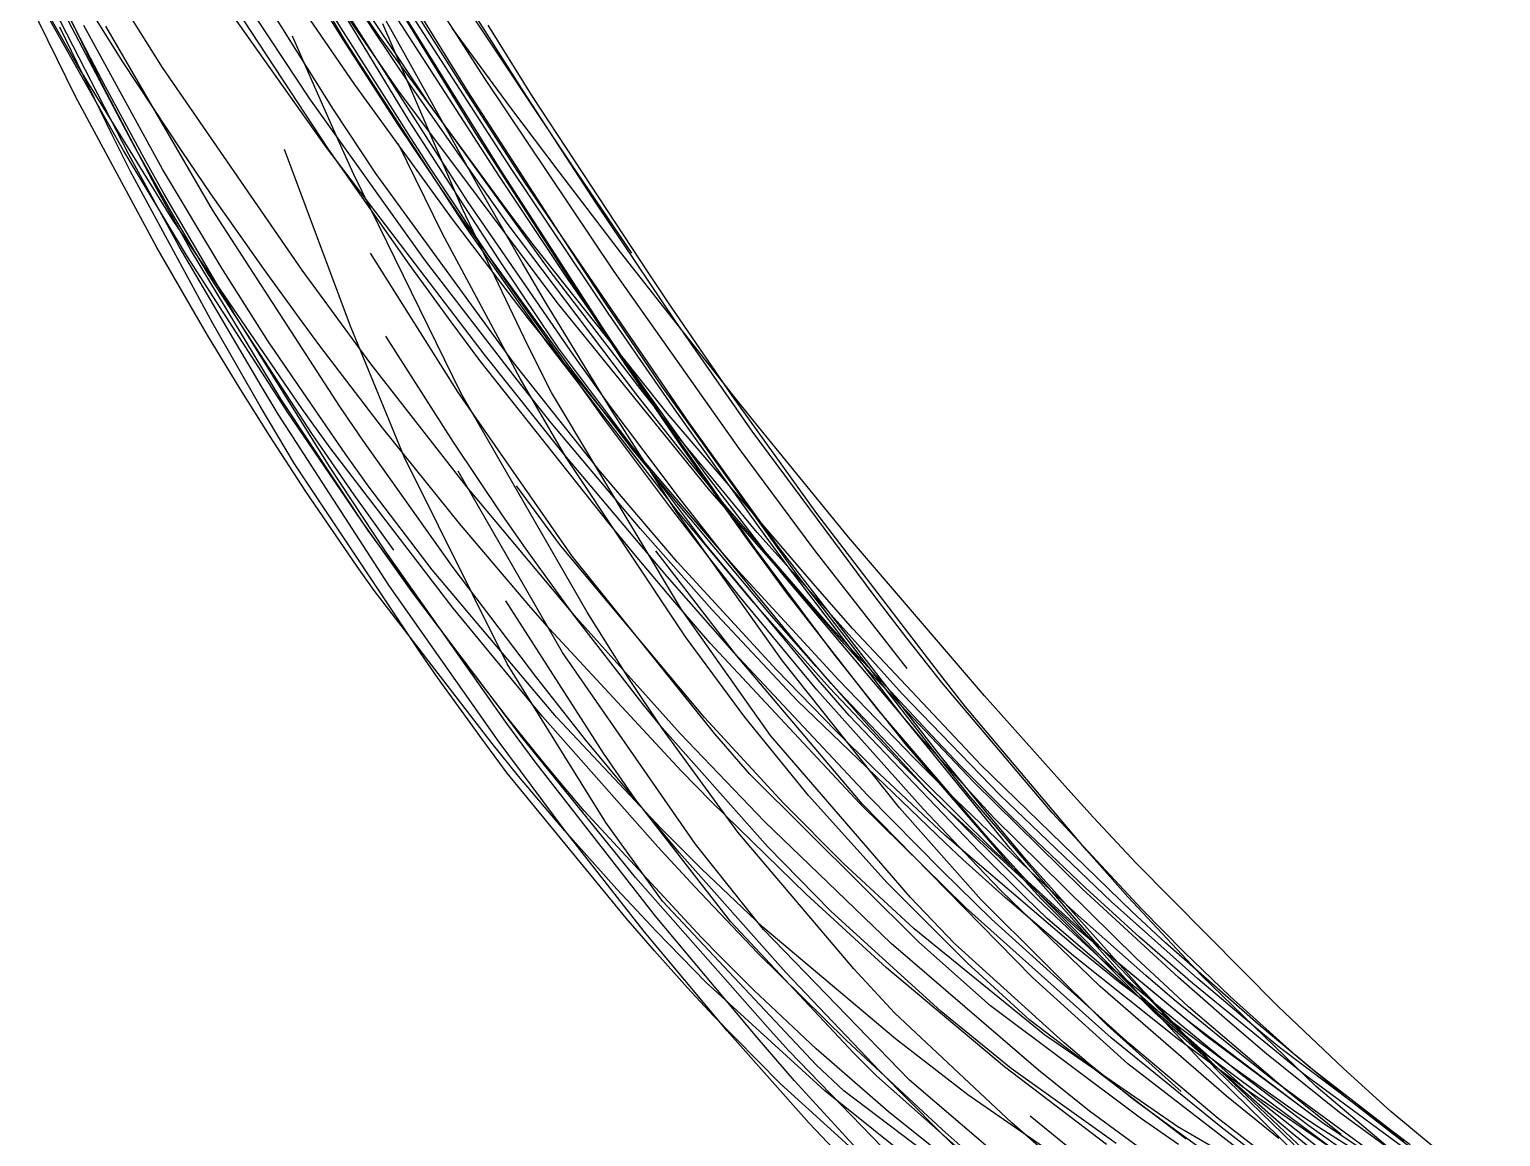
# Model space of a CAD drawing. Header units: metres. Extents: x -233 to 379, y -58 to 1087.
# Drawn here: x 196.2 to 320.7, y 802.3 to 896 of the extents above; entities that cross this region are included whole.
import ezdxf

# ---------------------------------------------------------------- set-up
doc = ezdxf.new("R2010")
doc.units = ezdxf.units.M

msp = doc.modelspace()

# ---------------------------------------------------------------- linework, layer by layer
for p, q in [((223.06, 894.87, -1181.11), (213.07, 911.73, -1181.53)), ((225.85, 895.41, -1202.57), (216.52, 908.98, -1201.83)), ((225.35, 895.94, -1181.4), (216.64, 909.29, -1181.88)), ((222.77, 895.15, -1178.52), (214.8, 907.92, -1179.46)), ((230, 889.79, -1196.15), (218.76, 906.63, -1194.87)), ((233.35, 890.73, -1199.87), (223.16, 907.25, -1199.74)), ((204.14, 893.25, -1204.62), (196.51, 905.44, -1204.75)), ((238.07, 890.72, -1191.26), (228.56, 905.73, -1191.4)), ((221.55, 885.86, -1201.4), (209.54, 904.12, -1201.3)), ((228.37, 888.28, -1189.2), (218.55, 904.43, -1190.27)), ((207.49, 892.78, -1203.1), (201.09, 902.95, -1203.29)), ((223.73, 891.37, -1208.37), (215.6, 903.31, -1208.43)), ((234.03, 887.18, -1180.73), (224.46, 902.77, -1181.65)), ((234.72, 891.94, -1184.67), (227.73, 902.8, -1184.98)), ((202.47, 891.2, -1205.92), (196.9, 902.7, -1206.02)), ((221.95, 889.23, -1179.67), (213.68, 902.42, -1180.11)), ((224.05, 895.77, -1198.95), (219.62, 902.31, -1198.5)), ((204.64, 885.42, -1200.53), (196.47, 901.31, -1201.18)), ((201.39, 893.58, -1197.97), (197.39, 901.38, -1198.47)), ((221.36, 886.01, -1210.29), (211.06, 900.58, -1210.52)), ((219.95, 890.14, -1180.05), (212.86, 900.88, -1180.53)), ((204.18, 885.75, -1203.47), (196.28, 899.78, -1204.27)), ((200.29, 892.96, -1200.94), (196.68, 899.34, -1200.9)), ((234.23, 882.71, -1190.31), (224.56, 900.08, -1190.07)), ((236.07, 884.17, -1180.78), (226.83, 899.08, -1181.95)), ((233.01, 891.01, -1204.35), (227.84, 899.21, -1204.09)), ((234.65, 895.77, -1192.16), (232.46, 899.1, -1192.16)), ((200.12, 890.32, -1208.77), (196.22, 898.27, -1209.03)), ((233.29, 881.46, -1178.36), (222.55, 898.29, -1179.34)), ((236.93, 884.32, -1200.73), (227.74, 898.57, -1200.43)), ((203.92, 888.33, -1201.49), (199.26, 897.24, -1201.87)), ((228.5, 886.82, -1180.56), (221.89, 897.28, -1181.11)), ((236.01, 883.56, -1181.34), (227.12, 897.31, -1182.41)), ((203.22, 887.09, -1206.52), (198.8, 896.19, -1206.67)), ((207.5, 884.18, -1205.21), (200.83, 896.35, -1205.93)), ((211.72, 880.74, -1203.61), (202.7, 896.27, -1203.95)), ((220.06, 891.82, -1182.24), (218.48, 895.44, -1181.97)), ((227.42, 890.9, -1199.24), (224.05, 895.77, -1198.95)), ((228.44, 891.33, -1181.27), (225.35, 895.94, -1181.4)), ((236.98, 880.28, -1202.96), (225.85, 895.41, -1202.57)), ((232.86, 880.88, -1183.6), (226.13, 896.48, -1183.08)), ((236.89, 889.49, -1202.92), (232.03, 896.08, -1202.74)), ((240.49, 886.99, -1192.16), (234.65, 895.77, -1192.16)), ((238.87, 890.25, -1195.79), (235.04, 896.36, -1195.85)), ((227.42, 888, -1178.04), (222.77, 895.15, -1178.52)), ((233.23, 879.22, -1180.85), (223.06, 894.87, -1181.11)), ((208.39, 879.82, -1200.84), (200.29, 892.96, -1200.94)), ((202.67, 891.14, -1197.8), (201.39, 893.58, -1197.97)), ((209.16, 885.66, -1204.47), (204.14, 893.25, -1204.62)), ((219.31, 875.63, -1202.59), (207.49, 892.78, -1203.1)), ((222.32, 886.73, -1182.62), (220.06, 891.82, -1182.24)), ((245.71, 875.52, -1184.05), (234.72, 891.94, -1184.67)), ((207.01, 877.55, -1208.11), (200.12, 890.32, -1208.77)), ((207.02, 882.52, -1205.72), (202.47, 891.2, -1205.92)), ((205.94, 885.12, -1197.37), (202.67, 891.14, -1197.8)), ((232.02, 879.94, -1208.12), (223.73, 891.37, -1208.37)), ((240.89, 872.88, -1199.88), (227.42, 890.9, -1199.24)), ((236.65, 879.62, -1181.01), (228.44, 891.33, -1181.27)), ((238.17, 883.01, -1204.56), (233.01, 891.01, -1204.35)), ((241.98, 877.37, -1199.96), (233.35, 890.73, -1199.87)), ((244.2, 881.3, -1191.15), (238.07, 890.72, -1191.26)), ((229.76, 876.43, -1179.5), (219.95, 890.14, -1180.05)), ((225.53, 883.82, -1179.52), (221.95, 889.23, -1179.67)), ((240.29, 875.55, -1196.98), (230, 889.79, -1196.15)), ((241.06, 883.94, -1203.01), (236.89, 889.49, -1202.92)), ((248.62, 875.4, -1195.62), (238.87, 890.25, -1195.79)), ((205.15, 886.04, -1201.39), (203.92, 888.33, -1201.49)), ((230.01, 884.12, -1177.79), (227.42, 888, -1178.04)), ((235.93, 876.59, -1188.27), (228.37, 888.28, -1189.2)), ((204.77, 883.99, -1206.45), (203.22, 887.09, -1206.52)), ((223.67, 883.72, -1182.84), (222.32, 886.73, -1182.62)), ((230.25, 884.11, -1180.42), (228.5, 886.82, -1180.56)), ((243.95, 871.79, -1179.69), (234.03, 887.18, -1180.73)), ((242.07, 884.63, -1192.16), (240.49, 886.99, -1192.16)), ((209.59, 876.75, -1202.79), (204.18, 885.75, -1203.47)), ((208.9, 877.64, -1200.11), (204.64, 885.42, -1200.53)), ((208.37, 880.34, -1201.08), (205.15, 886.04, -1201.39)), ((211.59, 882.08, -1204.38), (209.16, 885.66, -1204.47)), ((223.39, 870.88, -1187.29), (217.8, 885.85, -1186.84)), ((234.7, 868.51, -1209.77), (221.36, 886.01, -1210.29)), ((228.37, 876.15, -1201.29), (221.55, 885.86, -1201.4)), ((231.2, 878.7, -1186.88), (227.43, 886.34, -1186.64)), ((207.61, 882.11, -1197.14), (205.94, 885.12, -1197.37)), ((212.52, 875.79, -1204.56), (207.5, 884.18, -1205.21)), ((232.89, 879.9, -1177.52), (230.01, 884.12, -1177.79)), ((235.81, 875.77, -1179.97), (230.25, 884.11, -1180.42)), ((245.01, 870.34, -1179.54), (236.07, 884.17, -1180.78)), ((245.22, 872, -1200.97), (236.93, 884.32, -1200.73)), ((247.22, 877.06, -1192.14), (242.07, 884.63, -1192.16)), ((211.74, 871.11, -1205.94), (204.77, 883.99, -1206.45)), ((232.78, 865.18, -1184.12), (223.67, 883.72, -1182.84)), ((237.2, 867.82, -1179.22), (225.53, 883.82, -1179.52)), ((241.89, 874.76, -1180.74), (236.01, 883.56, -1181.34)), ((252.07, 862.72, -1204.77), (238.17, 883.01, -1204.56)), ((246.25, 877.14, -1203.06), (241.06, 883.94, -1203.01)), ((209.86, 877.38, -1205.56), (207.02, 882.52, -1205.72)), ((213.63, 871.82, -1196.27), (207.61, 882.11, -1197.14)), ((216.03, 875.78, -1204.17), (211.59, 882.08, -1204.38)), ((237.94, 876.27, -1190.3), (234.23, 882.71, -1190.31)), ((211.37, 875.26, -1200.76), (208.37, 880.34, -1201.08)), ((222.51, 864.09, -1202.77), (211.72, 880.74, -1203.61)), ((238.4, 869.26, -1183.92), (232.86, 880.88, -1183.6)), ((242.3, 868.41, -1177.74), (233.29, 881.46, -1178.36)), ((250.92, 871.31, -1190.97), (244.2, 881.3, -1191.15)), ((219.28, 863.91, -1200.37), (208.39, 879.82, -1200.84)), ((238.46, 871.51, -1207.84), (232.02, 879.94, -1208.12)), ((241.96, 867.41, -1176.84), (232.89, 879.9, -1177.52)), ((240.01, 869.54, -1180.74), (233.23, 879.22, -1180.85)), ((247.55, 865.19, -1180.86), (236.65, 879.62, -1181.01)), ((238.94, 877.69, -1203), (236.98, 880.28, -1202.96)), ((237.77, 866.47, -1187.2), (231.2, 878.7, -1186.88)), ((211.31, 870.13, -1207.6), (207.01, 877.55, -1208.11)), ((215.83, 865.84, -1199.3), (208.9, 877.64, -1200.11)), ((218.09, 863.57, -1201.51), (209.59, 876.75, -1202.79)), ((217.52, 864.68, -1204.9), (209.86, 877.38, -1205.56)), ((232.48, 865.32, -1192.45), (225.09, 877.07, -1193.24)), ((239.49, 871.27, -1187.82), (235.93, 876.59, -1188.27)), ((250.21, 863.52, -1202.9), (238.94, 877.69, -1203)), ((244.98, 872.84, -1199.98), (241.98, 877.37, -1199.96)), ((256.16, 864.58, -1202.88), (246.25, 877.14, -1203.06)), ((216.41, 869.65, -1203.99), (212.52, 875.79, -1204.56)), ((219.07, 871.58, -1204.01), (216.03, 875.78, -1204.17)), ((225.13, 867.7, -1202.3), (219.31, 875.63, -1202.59)), ((231.92, 871.26, -1201.2), (228.37, 876.15, -1201.29)), ((237.51, 866.34, -1179.15), (229.76, 876.43, -1179.5)), ((244.89, 863, -1179.29), (235.81, 875.77, -1179.97)), ((239.9, 872.93, -1190.27), (237.94, 876.27, -1190.3)), ((248, 865.5, -1197.42), (240.29, 875.55, -1196.98)), ((256.3, 860.54, -1183.37), (245.71, 875.52, -1184.05)), ((250.26, 872.95, -1195.59), (248.62, 875.4, -1195.62)), ((220.12, 861.8, -1199.69), (211.37, 875.26, -1200.76)), ((248.59, 865.15, -1180.22), (241.89, 874.76, -1180.74)), ((245.34, 864.01, -1190.09), (239.9, 872.93, -1190.27)), ((253.81, 856.98, -1199.99), (240.89, 872.88, -1199.88)), ((255.67, 865.06, -1195.48), (250.26, 872.95, -1195.59)), ((221.63, 859.02, -1195.03), (213.63, 871.82, -1196.27)), ((246.56, 867.82, -1179.4), (243.95, 871.79, -1179.69)), ((249.75, 865.8, -1200), (244.98, 872.84, -1199.98)), ((247.72, 868.36, -1201.03), (245.22, 872, -1200.97)), ((215.75, 864.13, -1205.56), (211.74, 871.11, -1205.94)), ((220.81, 869.22, -1203.91), (219.07, 871.58, -1204.01)), ((227.93, 859.83, -1187.56), (223.39, 870.88, -1187.29)), ((234.36, 867.97, -1201.12), (231.92, 871.26, -1201.2)), ((248.24, 859.48, -1207.25), (238.46, 871.51, -1207.84)), ((241.01, 869.04, -1187.62), (239.49, 871.27, -1187.82)), ((257.4, 862, -1190.76), (250.92, 871.31, -1190.97)), ((214.06, 865.59, -1207.24), (211.31, 870.13, -1207.6)), ((223.01, 860.03, -1202.92), (216.41, 869.65, -1203.99)), ((226.12, 862.29, -1203.57), (220.81, 869.22, -1203.91)), ((232.11, 861.06, -1192.51), (226.38, 870.03, -1193.32)), ((240.41, 865.28, -1184.02), (238.4, 869.26, -1183.92)), ((251.01, 855.29, -1180.74), (240.01, 869.54, -1180.74)), ((249.89, 863.07, -1178.85), (245.01, 870.34, -1179.54)), ((245.3, 854.19, -1200.59), (234.36, 867.97, -1201.12)), ((241.4, 860.14, -1209.45), (234.7, 868.51, -1209.77)), ((253.46, 852.43, -1186.09), (241.01, 869.04, -1187.62)), ((245.3, 864.24, -1177.56), (242.3, 868.41, -1177.74)), ((250.4, 864.49, -1201.09), (247.72, 868.36, -1201.03)), ((233.24, 857.29, -1201.82), (225.13, 867.7, -1202.3)), ((244.57, 858.56, -1179.12), (237.2, 867.82, -1179.22)), ((247.33, 860.39, -1176.51), (241.96, 867.41, -1176.84)), ((251.5, 860.58, -1178.88), (246.56, 867.82, -1179.4)), ((216.54, 861.63, -1206.89), (214.06, 865.59, -1207.24)), ((217.28, 863.43, -1199.12), (215.83, 865.84, -1199.3)), ((240.39, 862.71, -1179.03), (237.51, 866.34, -1179.15)), ((241.64, 859.78, -1187.35), (237.77, 866.47, -1187.2)), ((251.28, 861.35, -1197.57), (248, 865.5, -1197.42)), ((261.26, 849.76, -1199.93), (249.75, 865.8, -1200)), ((224.9, 853.59, -1204.08), (217.52, 864.68, -1204.9)), ((242.16, 851.42, -1191.74), (232.48, 865.32, -1192.45)), ((243.43, 846.69, -1185.2), (232.78, 865.18, -1184.12)), ((251.42, 846.91, -1184.39), (240.41, 865.28, -1184.02)), ((251.25, 856.33, -1177.31), (245.3, 864.24, -1177.56)), ((252.1, 859.44, -1180.86), (247.55, 865.19, -1180.86)), ((250.99, 861.8, -1180.07), (248.59, 865.15, -1180.22)), ((252.59, 861.37, -1201.14), (250.4, 864.49, -1201.09)), ((262.86, 855.02, -1195.31), (255.67, 865.06, -1195.48)), ((257.93, 862.37, -1202.83), (256.16, 864.58, -1202.88)), ((218.67, 859.25, -1205.25), (215.75, 864.13, -1205.56)), ((226.64, 848.97, -1197.8), (217.28, 863.43, -1199.12)), ((224.37, 854.38, -1200.45), (218.09, 863.57, -1201.51)), ((221.67, 860.58, -1200.24), (219.28, 863.91, -1200.37)), ((224.43, 861.24, -1202.59), (222.51, 864.09, -1202.77)), ((250.39, 855.64, -1178.91), (244.89, 863, -1179.29)), ((249.12, 858.07, -1189.92), (245.34, 864.01, -1190.09)), ((257.58, 852.16, -1177.82), (249.89, 863.07, -1178.85)), ((262.72, 848.91, -1202.36), (250.21, 863.52, -1202.9)), ((223.71, 856.6, -1199.22), (220.12, 861.8, -1199.69)), ((232.63, 854.2, -1203.08), (226.12, 862.29, -1203.57)), ((247.91, 853.76, -1178.79), (240.39, 862.71, -1179.03)), ((253.51, 858.33, -1179.94), (250.99, 861.8, -1180.07)), ((259.69, 852.12, -1204.73), (252.07, 862.72, -1204.77)), ((267.72, 848.09, -1190.34), (257.4, 862, -1190.76)), ((265.56, 853.04, -1202.49), (257.93, 862.37, -1202.83)), ((219.63, 856.89, -1206.43), (216.54, 861.63, -1206.89)), ((232.1, 847.01, -1199.45), (221.67, 860.58, -1200.24)), ((232.09, 850.47, -1201.74), (224.43, 861.24, -1202.59)), ((236.25, 854.91, -1192), (232.11, 861.06, -1192.51)), ((257.83, 853.43, -1197.77), (251.28, 861.35, -1197.57)), ((256.85, 853.03, -1178.33), (251.5, 860.58, -1178.88)), ((258.5, 853.17, -1201.23), (252.59, 861.37, -1201.14)), ((262.72, 851.88, -1182.97), (256.3, 860.54, -1183.37)), ((229.37, 843.15, -1203.76), (218.67, 859.25, -1205.25)), ((224.99, 857.27, -1202.58), (223.01, 860.03, -1202.92)), ((236.65, 842.32, -1187.97), (227.93, 859.83, -1187.56)), ((250.2, 849.7, -1208.97), (241.4, 860.14, -1209.45)), ((251.76, 844.58, -1187.6), (241.64, 859.78, -1187.35)), ((259.03, 846.38, -1176.17), (247.33, 860.39, -1176.51)), ((254.3, 852.39, -1206.83), (248.24, 859.48, -1207.25)), ((255.17, 855.66, -1180.87), (252.1, 859.44, -1180.86)), ((226.32, 851.88, -1194.28), (221.63, 859.02, -1195.03)), ((241.34, 843.28, -1187.88), (232.51, 858.61, -1187.89)), ((251.05, 850.95, -1179.12), (244.57, 858.56, -1179.12)), ((251.06, 855.08, -1189.82), (249.12, 858.07, -1189.92)), ((259.88, 850.01, -1179.75), (253.51, 858.33, -1179.94)), ((223.97, 850.55, -1205.73), (219.63, 856.89, -1206.43)), ((230.3, 850.26, -1201.62), (224.99, 857.27, -1202.58)), ((242.52, 846.2, -1201.2), (233.24, 857.29, -1201.82)), ((241.18, 852.32, -1189), (237.44, 857.37, -1189.56)), ((265.21, 843.97, -1199.77), (253.81, 856.98, -1199.99)), ((227.08, 851.92, -1198.75), (223.71, 856.6, -1199.22)), ((253.7, 851.36, -1178.71), (250.39, 855.64, -1178.91)), ((254.97, 851.58, -1177.2), (251.25, 856.33, -1177.31)), ((264.04, 845.4, -1181.1), (255.17, 855.66, -1180.87)), ((228.67, 848.33, -1199.67), (224.37, 854.38, -1200.45)), ((238.5, 847.27, -1202.58), (232.63, 854.2, -1203.08)), ((238.27, 852, -1191.77), (236.25, 854.91, -1192)), ((247.67, 851.31, -1200.46), (245.3, 854.19, -1200.59)), ((257.51, 847.5, -1180.85), (251.01, 855.29, -1180.74)), ((259.95, 842.55, -1189.34), (251.06, 855.08, -1189.82)), ((273.52, 841.11, -1195.04), (262.86, 855.02, -1195.31)), ((232.67, 842.95, -1203.04), (224.9, 853.59, -1204.08)), ((253.97, 846.92, -1178.68), (247.91, 853.76, -1178.79)), ((260.35, 848.27, -1177.99), (256.85, 853.03, -1178.33)), ((270.09, 839.76, -1197.88), (257.83, 853.43, -1197.77)), ((260.44, 850.52, -1201.25), (258.5, 853.17, -1201.23)), ((277.07, 839.61, -1201.71), (265.56, 853.04, -1202.49)), ((236.56, 837.38, -1192.6), (226.32, 851.88, -1194.28)), ((242.3, 846.43, -1191.39), (238.27, 852, -1191.77)), ((253.36, 837.76, -1188.04), (241.18, 852.32, -1189)), ((256.07, 843.01, -1181.43), (249.25, 851.86, -1181.49)), ((262.99, 840.96, -1185.09), (253.46, 852.43, -1186.09)), ((256.22, 850.19, -1206.69), (254.3, 852.39, -1206.83)), ((264.32, 843.15, -1177.02), (257.58, 852.16, -1177.82)), ((273.4, 834.45, -1204.31), (259.69, 852.12, -1204.73)), ((270.52, 841.92, -1182.58), (262.72, 851.88, -1182.97)), ((225.39, 848.52, -1205.49), (223.97, 850.55, -1205.73)), ((239.16, 841.13, -1200.81), (232.09, 850.47, -1201.74)), ((254.25, 836.39, -1191.57), (242.16, 851.42, -1191.74)), ((250.69, 847.72, -1200.27), (247.67, 851.31, -1200.46)), ((259.45, 841.81, -1179.28), (251.05, 850.95, -1179.12)), ((256.28, 848.09, -1178.56), (253.7, 851.36, -1178.71)), ((261.16, 844.07, -1177.17), (254.97, 851.58, -1177.2)), ((270.11, 837.89, -1201.29), (260.44, 850.52, -1201.25)), ((240.83, 837.79, -1199.54), (230.3, 850.26, -1201.62)), ((255.89, 843.22, -1208.64), (250.2, 849.7, -1208.97)), ((264.69, 840.95, -1206.01), (256.22, 850.19, -1206.69)), ((271.68, 836.04, -1180.05), (259.88, 850.01, -1179.75)), ((273.21, 834.34, -1199.71), (261.26, 849.76, -1199.93)), ((235.39, 835.56, -1203.62), (225.39, 848.52, -1205.49)), ((235.98, 835.69, -1196.36), (226.64, 848.97, -1197.8)), ((237.89, 836.11, -1197.84), (228.67, 848.33, -1199.67)), ((262.88, 840.12, -1178.29), (256.28, 848.09, -1178.56)), ((267.97, 838.51, -1177.41), (260.35, 848.27, -1177.99)), ((265.93, 845.28, -1202.18), (262.72, 848.91, -1202.36)), ((270.5, 844.47, -1190.22), (267.72, 848.09, -1190.34)), ((239.64, 837.86, -1198.74), (232.1, 847.01, -1199.45)), ((244.81, 834.75, -1188.41), (236.54, 847.64, -1188.13)), ((240.23, 845.26, -1202.43), (238.5, 847.27, -1202.58)), ((253.82, 844.09, -1200.07), (250.69, 847.72, -1200.27)), ((258.96, 836.25, -1184.59), (251.42, 846.91, -1184.39)), ((261.24, 839.19, -1178.67), (253.97, 846.92, -1178.68)), ((263.94, 840.28, -1181.08), (257.51, 847.5, -1180.85)), ((248.09, 838.98, -1191.03), (242.3, 846.43, -1191.39)), ((251.31, 836.42, -1200.55), (242.52, 846.2, -1201.2)), ((246.97, 841.08, -1185.51), (243.43, 846.69, -1185.2)), ((262.8, 842.09, -1176.14), (259.03, 846.38, -1176.17)), ((251.4, 833.26, -1201.32), (240.23, 845.26, -1202.43)), ((256.78, 837.8, -1187.7), (251.76, 844.58, -1187.6)), ((273.02, 835.78, -1181.59), (264.04, 845.4, -1181.1)), ((276.78, 833.73, -1201.37), (265.93, 845.28, -1202.18)), ((273.44, 840.74, -1190.1), (270.5, 844.47, -1190.22)), ((230.75, 841.15, -1203.55), (229.37, 843.15, -1203.76)), ((252.61, 827.05, -1188.4), (241.34, 843.28, -1187.88)), ((266.51, 830.48, -1199.14), (253.82, 844.09, -1200.07)), ((267.16, 831.19, -1207.94), (255.89, 843.22, -1208.64)), ((266.72, 830.47, -1182.08), (256.07, 843.01, -1181.43)), ((264.11, 840.62, -1177.2), (261.16, 844.07, -1177.17)), ((270.46, 835.43, -1176.43), (264.32, 843.15, -1177.02)), ((267.4, 841.53, -1199.7), (265.21, 843.97, -1199.77)), ((236.61, 837.85, -1202.46), (232.67, 842.95, -1203.04)), ((245.01, 828.87, -1188.41), (236.65, 842.32, -1187.97)), ((264.49, 836.64, -1179.46), (259.45, 841.81, -1179.28)), ((269.87, 830.13, -1188.93), (259.95, 842.55, -1189.34)), ((264.77, 839.9, -1176.15), (262.8, 842.09, -1176.14)), ((234.53, 835.92, -1202.94), (230.75, 841.15, -1203.55)), ((243.31, 835.86, -1200.22), (239.16, 841.13, -1200.81)), ((249.81, 836.8, -1185.73), (246.97, 841.08, -1185.51)), ((265.61, 837.94, -1184.85), (262.99, 840.96, -1185.09)), ((267.3, 837, -1177.29), (264.11, 840.62, -1177.2)), ((271.08, 834.34, -1205.46), (264.69, 840.95, -1206.01)), ((276.17, 832.29, -1199.34), (267.4, 841.53, -1199.7)), ((282.8, 829.71, -1189.77), (273.44, 840.74, -1190.1)), ((275.44, 838.68, -1194.99), (273.52, 841.11, -1195.04)), ((271.88, 830.03, -1178.22), (262.88, 840.12, -1178.29)), ((270.13, 833.77, -1181.45), (263.94, 840.28, -1181.08)), ((271.61, 832.68, -1176.35), (264.77, 839.9, -1176.15)), ((278.38, 831.18, -1197.83), (270.09, 839.76, -1197.88)), ((284.11, 831.71, -1201.11), (277.07, 839.61, -1201.71)), ((249.78, 836.88, -1190.95), (248.09, 838.98, -1191.03)), ((273.73, 827.15, -1179.19), (261.24, 839.19, -1178.67)), ((277.55, 827.36, -1177.06), (267.97, 838.51, -1177.41)), ((285.7, 826.53, -1194.75), (275.44, 838.68, -1194.99)), ((239.02, 834.01, -1192.19), (236.56, 837.38, -1192.6)), ((239.66, 834.07, -1201.99), (236.61, 837.85, -1202.46)), ((249.41, 826.83, -1197.67), (239.64, 837.86, -1198.74)), ((249.69, 828.38, -1197.69), (240.83, 837.79, -1199.54)), ((258.73, 826.82, -1190.97), (249.78, 836.88, -1190.95)), ((256.17, 828.07, -1186.2), (249.81, 836.8, -1185.73)), ((260.09, 830.5, -1187.9), (253.36, 837.76, -1188.04)), ((262.16, 831.17, -1187.8), (256.78, 837.8, -1187.7)), ((276.6, 826.41, -1184.17), (265.61, 837.94, -1184.85)), ((270.48, 833.52, -1177.42), (267.3, 837, -1177.29)), ((279.23, 826.68, -1201.23), (270.11, 837.89, -1201.29)), ((236.67, 833.04, -1202.58), (234.53, 835.92, -1202.94)), ((237.63, 832.8, -1203.18), (235.39, 835.56, -1203.62)), ((241.48, 828.29, -1195.47), (235.98, 835.69, -1196.36)), ((247.53, 824.23, -1195.8), (237.89, 836.11, -1197.84)), ((251.24, 826.32, -1198.97), (243.31, 835.86, -1200.22)), ((258.43, 828.96, -1199.98), (251.31, 836.42, -1200.55)), ((257.19, 832.98, -1191.61), (254.25, 836.39, -1191.57)), ((270.8, 822.54, -1184.99), (258.96, 836.25, -1184.59)), ((267.7, 833.45, -1179.62), (264.49, 836.64, -1179.46)), ((277.84, 829.28, -1180.47), (271.68, 836.04, -1180.05)), ((275.07, 833.65, -1181.73), (273.02, 835.78, -1181.59)), ((247.47, 830.9, -1188.54), (244.81, 834.75, -1188.41)), ((279.03, 825.53, -1175.97), (270.46, 835.43, -1176.43)), ((274.65, 830.76, -1205.14), (271.08, 834.34, -1205.46)), ((275.74, 831.18, -1199.66), (273.21, 834.34, -1199.71)), ((277.29, 829.66, -1204.14), (273.4, 834.45, -1204.31)), ((246.74, 820.77, -1200.7), (236.67, 833.04, -1202.58)), ((249.22, 820.94, -1190.53), (239.02, 834.01, -1192.19)), ((241.8, 831.49, -1201.66), (239.66, 834.07, -1201.99)), ((253.94, 830.63, -1201.06), (251.4, 833.26, -1201.32)), ((273.69, 827.82, -1180.03), (267.7, 833.45, -1179.62)), ((273.6, 830.27, -1181.71), (270.13, 833.77, -1181.45)), ((272.09, 831.78, -1177.51), (270.48, 833.52, -1177.42)), ((278.44, 830.25, -1182.01), (275.07, 833.65, -1181.73)), ((289.52, 821.35, -1200.21), (276.78, 833.73, -1201.37)), ((241.55, 828.16, -1202.38), (237.63, 832.8, -1203.18)), ((271.5, 818.75, -1192.75), (257.19, 832.98, -1191.61)), ((277.81, 826.53, -1176.75), (271.61, 832.68, -1176.35)), ((281.53, 822.38, -1178.47), (272.09, 831.78, -1177.51)), ((285.33, 823.27, -1198.84), (276.17, 832.29, -1199.34)), ((243.17, 829.87, -1201.44), (241.8, 831.49, -1201.66)), ((255.6, 820.47, -1189.18), (247.47, 830.9, -1188.54)), ((261.97, 822.8, -1200.18), (253.94, 830.63, -1201.06)), ((268.82, 823.76, -1187.94), (262.16, 831.17, -1187.8)), ((273.44, 824.82, -1207.55), (267.16, 831.19, -1207.94)), ((281.5, 824.21, -1204.52), (274.65, 830.76, -1205.14)), ((286.44, 818.77, -1199.37), (275.74, 831.18, -1199.66)), ((287.81, 822.15, -1197.67), (278.38, 831.18, -1197.83)), ((286.29, 829.31, -1200.91), (284.11, 831.71, -1201.11)), ((253.11, 819.15, -1199.71), (243.17, 829.87, -1201.44)), ((265.14, 825.42, -1188), (260.09, 830.5, -1187.9)), ((275.44, 821.67, -1198.44), (266.51, 830.48, -1199.14)), ((281.12, 815.76, -1184.64), (266.72, 830.47, -1182.08)), ((276.77, 822.32, -1188.79), (269.87, 830.13, -1188.93)), ((276.46, 825.17, -1178.31), (271.88, 830.03, -1178.22)), ((285.08, 819.73, -1183.17), (273.6, 830.27, -1181.71)), ((280.61, 825.68, -1203.98), (277.29, 829.66, -1204.14)), ((289.93, 817.38, -1182.1), (277.84, 829.28, -1180.47)), ((280.87, 827.85, -1182.24), (278.44, 830.25, -1182.01)), ((290.35, 821.58, -1189.65), (282.8, 829.71, -1189.77)), ((289.89, 825.43, -1200.57), (286.29, 829.31, -1200.91)), ((248.26, 819.66, -1194.35), (241.48, 828.29, -1195.47)), ((245.95, 823.23, -1201.47), (241.55, 828.16, -1202.38)), ((249.82, 822.21, -1188.71), (245.01, 828.87, -1188.41)), ((253.1, 824.96, -1196.97), (249.69, 828.38, -1197.69)), ((266, 816.5, -1186.93), (256.17, 828.07, -1186.2)), ((269.17, 818.63, -1199.09), (258.43, 828.96, -1199.98)), ((252.55, 823.42, -1197.3), (249.41, 826.83, -1197.67)), ((258.35, 819.81, -1188.84), (252.61, 827.05, -1188.4)), ((264.05, 821.36, -1191.21), (258.73, 826.82, -1190.97)), ((284.79, 818.33, -1181.3), (273.69, 827.82, -1180.03)), ((275.23, 825.76, -1179.28), (273.73, 827.15, -1179.19)), ((280.31, 824.31, -1177.03), (277.55, 827.36, -1177.06)), ((285.6, 823.36, -1182.77), (280.87, 827.85, -1182.24)), ((260.25, 816.19, -1197.42), (251.24, 826.32, -1198.97)), ((278.8, 822.54, -1179.55), (275.23, 825.76, -1179.28)), ((280.52, 822.54, -1184.02), (276.6, 826.41, -1184.17)), ((287.48, 817.73, -1177.92), (277.81, 826.53, -1176.75)), ((281.87, 822.41, -1175.89), (279.03, 825.53, -1175.97)), ((290.69, 813.74, -1201.08), (279.23, 826.68, -1201.23)), ((290.19, 814.97, -1203.36), (280.61, 825.68, -1203.98)), ((289.18, 822.6, -1194.69), (285.7, 826.53, -1194.75)), ((258.31, 820.02, -1195.86), (253.1, 824.96, -1196.97)), ((271.11, 819.88, -1188.38), (265.14, 825.42, -1188)), ((277.66, 820.7, -1207.29), (273.44, 824.82, -1207.55)), ((278.46, 823.09, -1178.38), (276.46, 825.17, -1178.31)), ((281.94, 822.55, -1177.03), (280.31, 824.31, -1177.03)), ((301.89, 813.34, -1199.3), (289.89, 825.43, -1200.57)), ((249.26, 819.67, -1200.76), (245.95, 823.23, -1201.47)), ((258.91, 811.29, -1193.28), (247.53, 824.23, -1195.8)), ((257.86, 817.86, -1196.64), (252.55, 823.42, -1197.3)), ((275.58, 817, -1188.15), (268.82, 823.76, -1187.94)), ((286.84, 814.99, -1179.05), (278.46, 823.09, -1178.38)), ((285.01, 820.97, -1204.2), (281.5, 824.21, -1204.52)), ((293.49, 815.75, -1198.33), (285.33, 823.27, -1198.84)), ((290.19, 819.18, -1183.4), (285.6, 823.36, -1182.77)), ((262.81, 808.38, -1189.9), (249.82, 822.21, -1188.71)), ((268.76, 816.58, -1199.42), (261.97, 822.8, -1200.18)), ((274.52, 818.65, -1185.14), (270.8, 822.54, -1184.99)), ((287.45, 811.72, -1189.02), (276.77, 822.32, -1188.79)), ((284.58, 817.58, -1180.15), (278.8, 822.54, -1179.55)), ((282.37, 820.76, -1183.97), (280.52, 822.54, -1184.02)), ((284.6, 819.48, -1178.88), (281.53, 822.38, -1178.47)), ((291.51, 812.75, -1176.22), (281.87, 822.41, -1175.89)), ((289.9, 814.57, -1177.39), (281.94, 822.55, -1177.03)), ((295.12, 815.64, -1197.49), (287.81, 822.15, -1197.67)), ((295.43, 815.94, -1194.61), (289.18, 822.6, -1194.69)), ((249.13, 818.01, -1200.23), (246.74, 820.77, -1200.7)), ((257.81, 810.68, -1189.19), (249.22, 820.94, -1190.53)), ((273.4, 812.88, -1192.18), (264.05, 821.36, -1191.21)), ((287.78, 810.65, -1197.47), (275.44, 821.67, -1198.44)), ((289.32, 810.14, -1206.63), (277.66, 820.7, -1207.29)), ((295.56, 809.4, -1184.35), (282.37, 820.76, -1183.97)), ((290.71, 815.94, -1203.67), (285.01, 820.97, -1204.2)), ((292.38, 818.69, -1199.94), (289.52, 821.35, -1200.21)), ((293.97, 817.9, -1189.66), (290.35, 821.58, -1189.65)), ((255.27, 811.25, -1193.19), (248.26, 819.66, -1194.35)), ((253.51, 815.33, -1199.83), (249.26, 819.67, -1200.76)), ((265.97, 809.37, -1190.38), (255.6, 820.47, -1189.18)), ((269.52, 810.56, -1193.47), (258.31, 820.02, -1195.86)), ((270.71, 807.06, -1190.3), (258.35, 819.81, -1188.84)), ((282.13, 810.91, -1189.91), (271.11, 819.88, -1188.38)), ((287.37, 816.94, -1179.31), (284.6, 819.48, -1178.88)), ((294.28, 812.08, -1184.88), (285.08, 819.73, -1183.17)), ((254.68, 817.53, -1199.43), (253.11, 819.15, -1199.71)), ((281.63, 807.92, -1198.02), (269.17, 818.63, -1199.09)), ((277.57, 813.37, -1193.51), (271.5, 818.75, -1192.75)), ((283.77, 810.25, -1185.65), (274.52, 818.65, -1185.14)), ((288.52, 815.3, -1181.84), (284.79, 818.33, -1181.3)), ((296.71, 807.95, -1199.1), (286.44, 818.77, -1199.37)), ((294.68, 815.25, -1184.13), (290.19, 819.18, -1183.4)), ((300.23, 811.8, -1199.15), (292.38, 818.69, -1199.94)), ((251.93, 814.88, -1199.67), (249.13, 818.01, -1200.23)), ((257.53, 814.69, -1198.92), (254.68, 817.53, -1199.43)), ((265.38, 810.42, -1195.66), (257.86, 817.86, -1196.64)), ((280.91, 812.15, -1188.36), (275.58, 817, -1188.15)), ((293.38, 810.59, -1181.54), (284.58, 817.58, -1180.15)), ((298.77, 807.54, -1181.9), (287.37, 816.94, -1179.31)), ((295.8, 810.83, -1179.47), (287.48, 817.73, -1177.92)), ((292.6, 814.88, -1182.55), (289.93, 817.38, -1182.1)), ((297.85, 814.16, -1189.74), (293.97, 817.9, -1189.66)), ((268.16, 807.85, -1195.98), (260.25, 816.19, -1197.42)), ((269.43, 812.78, -1187.2), (266, 816.5, -1186.93)), ((278.75, 808.2, -1198.28), (268.76, 816.58, -1199.42)), ((289.18, 808.44, -1186.83), (281.12, 815.76, -1184.64)), ((293.14, 813.85, -1203.44), (290.71, 815.94, -1203.67)), ((297.6, 812.14, -1198.06), (293.49, 815.75, -1198.33)), ((300.6, 811.02, -1197.35), (295.12, 815.64, -1197.49)), ((305.14, 806.53, -1194.68), (295.43, 815.94, -1194.61)), ((254.1, 812.54, -1199.23), (251.93, 814.88, -1199.67)), ((263.55, 806.17, -1197.61), (253.51, 815.33, -1199.83)), ((262.81, 809.73, -1197.94), (257.53, 814.69, -1198.92)), ((297.55, 805.71, -1180.77), (286.84, 814.99, -1179.05)), ((298.04, 808.17, -1183.69), (288.52, 815.3, -1181.84)), ((300.22, 805.38, -1178.68), (289.9, 814.57, -1177.39)), ((293.9, 811.03, -1203.1), (290.19, 814.97, -1203.36)), ((294.34, 813.28, -1182.87), (292.6, 814.88, -1182.55)), ((304.09, 807.58, -1186.15), (294.68, 815.25, -1184.13)), ((290.26, 803.84, -1195.88), (277.57, 813.37, -1193.51)), ((295.32, 808.8, -1201), (290.69, 813.74, -1201.08)), ((298.97, 809.07, -1202.9), (293.14, 813.85, -1203.44)), ((302.77, 806.08, -1184.78), (294.34, 813.28, -1182.87)), ((303.42, 809.16, -1190.02), (297.85, 814.16, -1189.74)), ((307.45, 808.07, -1198.7), (301.89, 813.34, -1199.3)), ((259.77, 806.78, -1198.04), (254.1, 812.54, -1199.23)), ((279.37, 803.45, -1188.14), (269.43, 812.78, -1187.2)), ((279.31, 808.06, -1193.07), (273.4, 812.88, -1192.18)), ((294.12, 802.07, -1189.28), (280.91, 812.15, -1188.36)), ((302, 803.49, -1177.56), (291.51, 812.75, -1176.22)), ((303.45, 805.12, -1187.16), (294.28, 812.08, -1184.88)), ((300.8, 809.42, -1197.85), (297.6, 812.14, -1198.06)), ((262.21, 803.42, -1192.06), (255.27, 811.25, -1193.19)), ((260.99, 807.01, -1188.72), (257.81, 810.68, -1189.19)), ((260.5, 809.54, -1192.92), (258.91, 811.29, -1193.28)), ((293.43, 803.13, -1192.4), (282.13, 810.91, -1189.91)), ((293.7, 806.11, -1189.4), (287.45, 811.72, -1189.02)), ((297.09, 803.09, -1196.77), (287.78, 810.65, -1197.47)), ((296.57, 808.28, -1202.89), (293.9, 811.03, -1203.1)), ((305.66, 803.47, -1182.08), (295.8, 810.83, -1179.47)), ((304.71, 808.07, -1198.7), (300.23, 811.8, -1199.15)), ((302.04, 809.84, -1197.31), (300.6, 811.02, -1197.35)), ((271.82, 797.9, -1190.4), (260.5, 809.54, -1192.92)), ((268.91, 804.43, -1196.8), (262.81, 809.73, -1197.94)), ((273.48, 802.9, -1194.55), (265.38, 810.42, -1195.66)), ((267.92, 807.44, -1190.64), (265.97, 809.37, -1190.38)), ((275.65, 805.84, -1192.18), (269.52, 810.56, -1193.47)), ((286.03, 808.33, -1185.8), (283.77, 810.25, -1185.65)), ((296.85, 803.83, -1206.26), (289.32, 810.14, -1206.63)), ((299.31, 806.18, -1182.76), (293.38, 810.59, -1181.54)), ((308.41, 799.84, -1185.8), (295.56, 809.4, -1184.35)), ((307.12, 804.32, -1197.43), (300.8, 809.42, -1197.85)), ((312.54, 801.91, -1197.04), (302.04, 809.84, -1197.31)), ((265.15, 806.17, -1190.15), (262.81, 808.38, -1189.9)), ((287.39, 801.61, -1197.3), (278.75, 808.2, -1198.28)), ((289.81, 805.32, -1186.07), (286.03, 808.33, -1185.8)), ((301.43, 799.01, -1191.65), (289.18, 808.44, -1186.83)), ((304.95, 799.37, -1200.85), (295.32, 808.8, -1201)), ((304.61, 800.65, -1202.23), (296.57, 808.28, -1202.89)), ((303.22, 804.51, -1184.91), (298.04, 808.17, -1183.69)), ((301.57, 807.02, -1202.67), (298.97, 809.07, -1202.9)), ((307.45, 805.76, -1190.36), (303.42, 809.16, -1190.02)), ((268.92, 798.36, -1187.61), (260.99, 807.01, -1188.72)), ((275.15, 801.04, -1191.73), (267.92, 807.44, -1190.64)), ((273.16, 802.82, -1195.04), (268.16, 807.85, -1195.98)), ((279.95, 799.19, -1191.71), (270.71, 807.06, -1190.3)), ((288.19, 801.7, -1194.87), (279.31, 808.06, -1193.07)), ((285.95, 804.45, -1197.65), (281.63, 807.92, -1198.02)), ((303.27, 801.6, -1198.97), (296.71, 807.95, -1199.1)), ((304.52, 803.19, -1183.56), (298.77, 807.54, -1181.9)), ((311.82, 799.52, -1201.77), (301.57, 807.02, -1202.67)), ((316.37, 798.53, -1189.83), (304.09, 807.58, -1186.15)), ((311.49, 802.8, -1198.03), (304.71, 808.07, -1198.7)), ((311.46, 804.42, -1198.26), (307.45, 808.07, -1198.7)), ((268.76, 798.65, -1196.11), (259.77, 806.78, -1198.04)), ((272.81, 798.76, -1195.58), (263.55, 806.17, -1197.61)), ((277.96, 796.49, -1191.89), (265.15, 806.17, -1190.15)), ((284.84, 799.49, -1190.35), (275.65, 805.84, -1192.18)), ((301.98, 802.12, -1181.72), (297.55, 805.71, -1180.77)), ((306.84, 800.99, -1184.73), (299.31, 806.18, -1182.76)), ((307.26, 802.46, -1185.98), (302.77, 806.08, -1184.78)), ((315.98, 797.37, -1195.17), (305.14, 806.53, -1194.68)), ((313.03, 801.42, -1191.08), (307.45, 805.76, -1190.36)), ((274.3, 800.09, -1195.78), (268.91, 804.43, -1196.8)), ((296.03, 797.07, -1196.8), (285.95, 804.45, -1197.65)), ((295.43, 801.22, -1186.56), (289.81, 805.32, -1186.07)), ((310.18, 797.52, -1180.87), (300.22, 805.38, -1178.68)), ((305.01, 803.28, -1185.36), (303.22, 804.51, -1184.91)), ((320.74, 796.72, -1197.32), (311.46, 804.42, -1198.26)), ((271.49, 793.73, -1190.63), (262.21, 803.42, -1192.06)), ((282.09, 801.09, -1188.43), (279.37, 803.45, -1188.14)), ((287.86, 798.4, -1204.57), (280.92, 804.03, -1201.79)), ((293.47, 801.63, -1196.57), (290.26, 803.84, -1195.88)), ((304.27, 796.82, -1195.6), (293.43, 803.13, -1192.4)), ((305.12, 797.42, -1205.94), (296.85, 803.83, -1206.26)), ((303.34, 802.35, -1177.78), (302, 803.49, -1177.56)), ((309.54, 799.65, -1185.23), (304.52, 803.19, -1183.56)), ((316.6, 795.97, -1189.11), (305.01, 803.28, -1185.36)), ((313.98, 797.88, -1184.93), (305.66, 803.47, -1182.08)), ((317.27, 796.93, -1196.81), (307.12, 804.32, -1197.43)), ((277.52, 798.58, -1194.21), (273.16, 802.82, -1195.04)), ((275.75, 800.85, -1194.23), (273.48, 802.9, -1194.55)), ((299.63, 801.12, -1196.59), (297.09, 803.09, -1196.77)), ((306.42, 799.84, -1178.36), (303.34, 802.35, -1177.78)), ((313.08, 801.59, -1197.87), (311.49, 802.8, -1198.03))]:
    msp.add_line(p, q)

doc.saveas('drawing.dxf')
